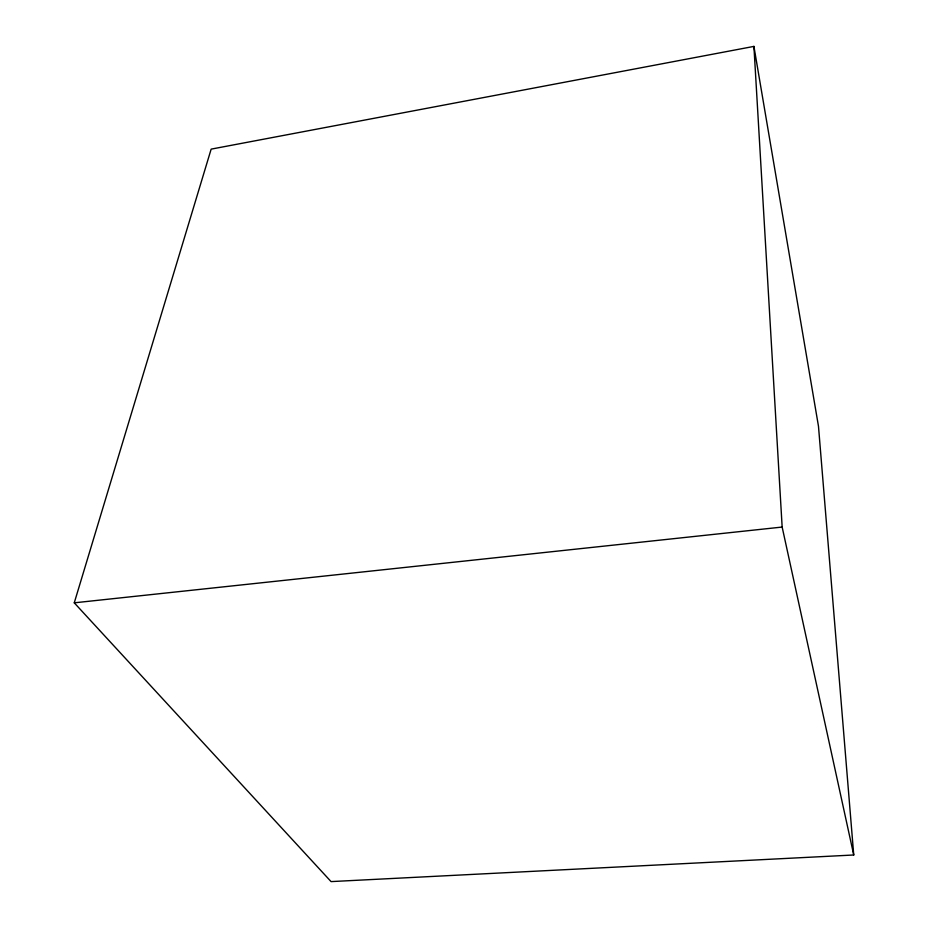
<?xml version="1.0" encoding="UTF-8"?>
<svg xmlns="http://www.w3.org/2000/svg" width="928" height="928" viewBox="0 0 928 928"><rect width="100%" height="100%" fill="white"/><g stroke="black" fill="none" stroke-linecap="round" stroke-linejoin="round"><path stroke-width="1.39" d="M74.263 602.829L211.155 149.13L753.919 46.4L818.484 426.288L853.737 854.99L331.064 881.6L74.263 602.829L782.153 527.058L853.737 854.99M753.919 46.4L782.153 527.058"/></g></svg>
